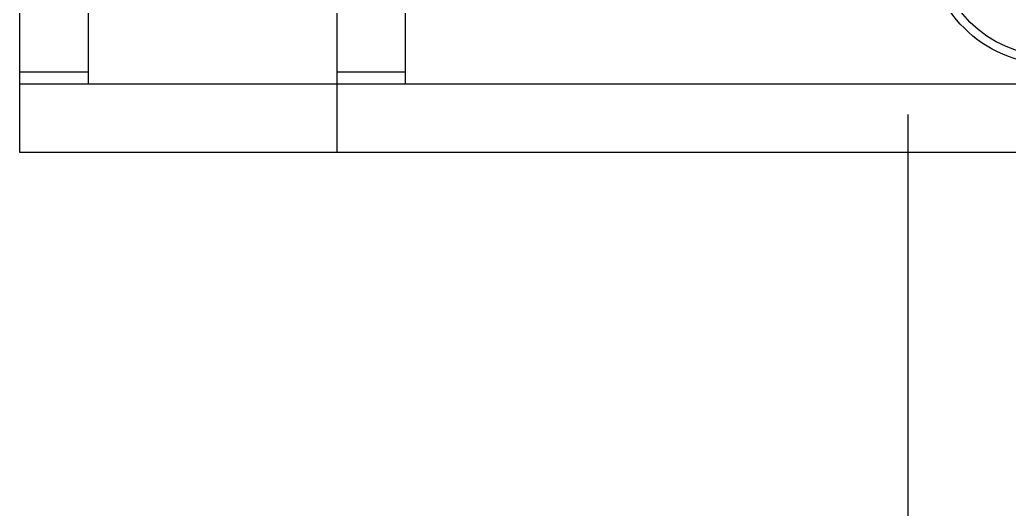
# Model space of a CAD drawing. Extents: x 1551 to 113148, y -1700 to 77018.
# Drawn here: x 17685 to 18980, y 10872 to 11512 of the extents above; entities that cross this region are included whole.
import ezdxf

# ---------------------------------------------------------------- set-up
doc = ezdxf.new("R2010")
doc.units = 0
doc.header["$LTSCALE"] = 500
doc.header["$MEASUREMENT"] = 0
doc.linetypes.add('PHANTOM', pattern=[2.1, 1.25, -0.2, 0.125, -0.2, 0.125, -0.2])
doc.linetypes.add('SNT-025', pattern=[0.74, 0.4, -0.17, 0, -0.17])
doc.layers.get('0').update_dxf_attribs({"linetype": 'CONTINUOUS'})
doc.layers.add('GENERATORSETT', color=7, linetype='CONTINUOUS')

# ---------------------------------------------------------------- blocks, each defined once
blk = doc.blocks.new('GENERATOR-CENTER')
for p, q in [((-3075.6, -750), (-3075.6, 750)), ((-2660.6, 750), (-2660.6, -750)), ((-2985.6, -660), (-2985.6, 660)), ((-2570.6, -660), (-2570.6, -267.5)), ((-2985.6, -645), (-3075.6, -645)), ((-2570.6, -645), (-2660.6, -645)), ((-3075.6, -660), (274.4, -660)), ((-1913.3, -700), (-1913.3, -1800)), ((274.4, -750), (-3075.6, -750))]:
    blk.add_line(p, q)
for radius in [158.8, 147.8]:
    blk.add_circle((-1726.9, -475.1), radius)
at = {"linetype": 'PHANTOM'}
blk.add_arc((-1913.3, -750), 1050, 270, 2.7294, dxfattribs=at)

msp = doc.modelspace()

# ---------------------------------------------------------------- block references
at = {"layer": 'GENERATORSETT', "linetype": 'SNT-025'}
msp.add_blockref('GENERATOR-CENTER', (20760.293, 12088.276), dxfattribs=at)

doc.saveas('drawing.dxf')
